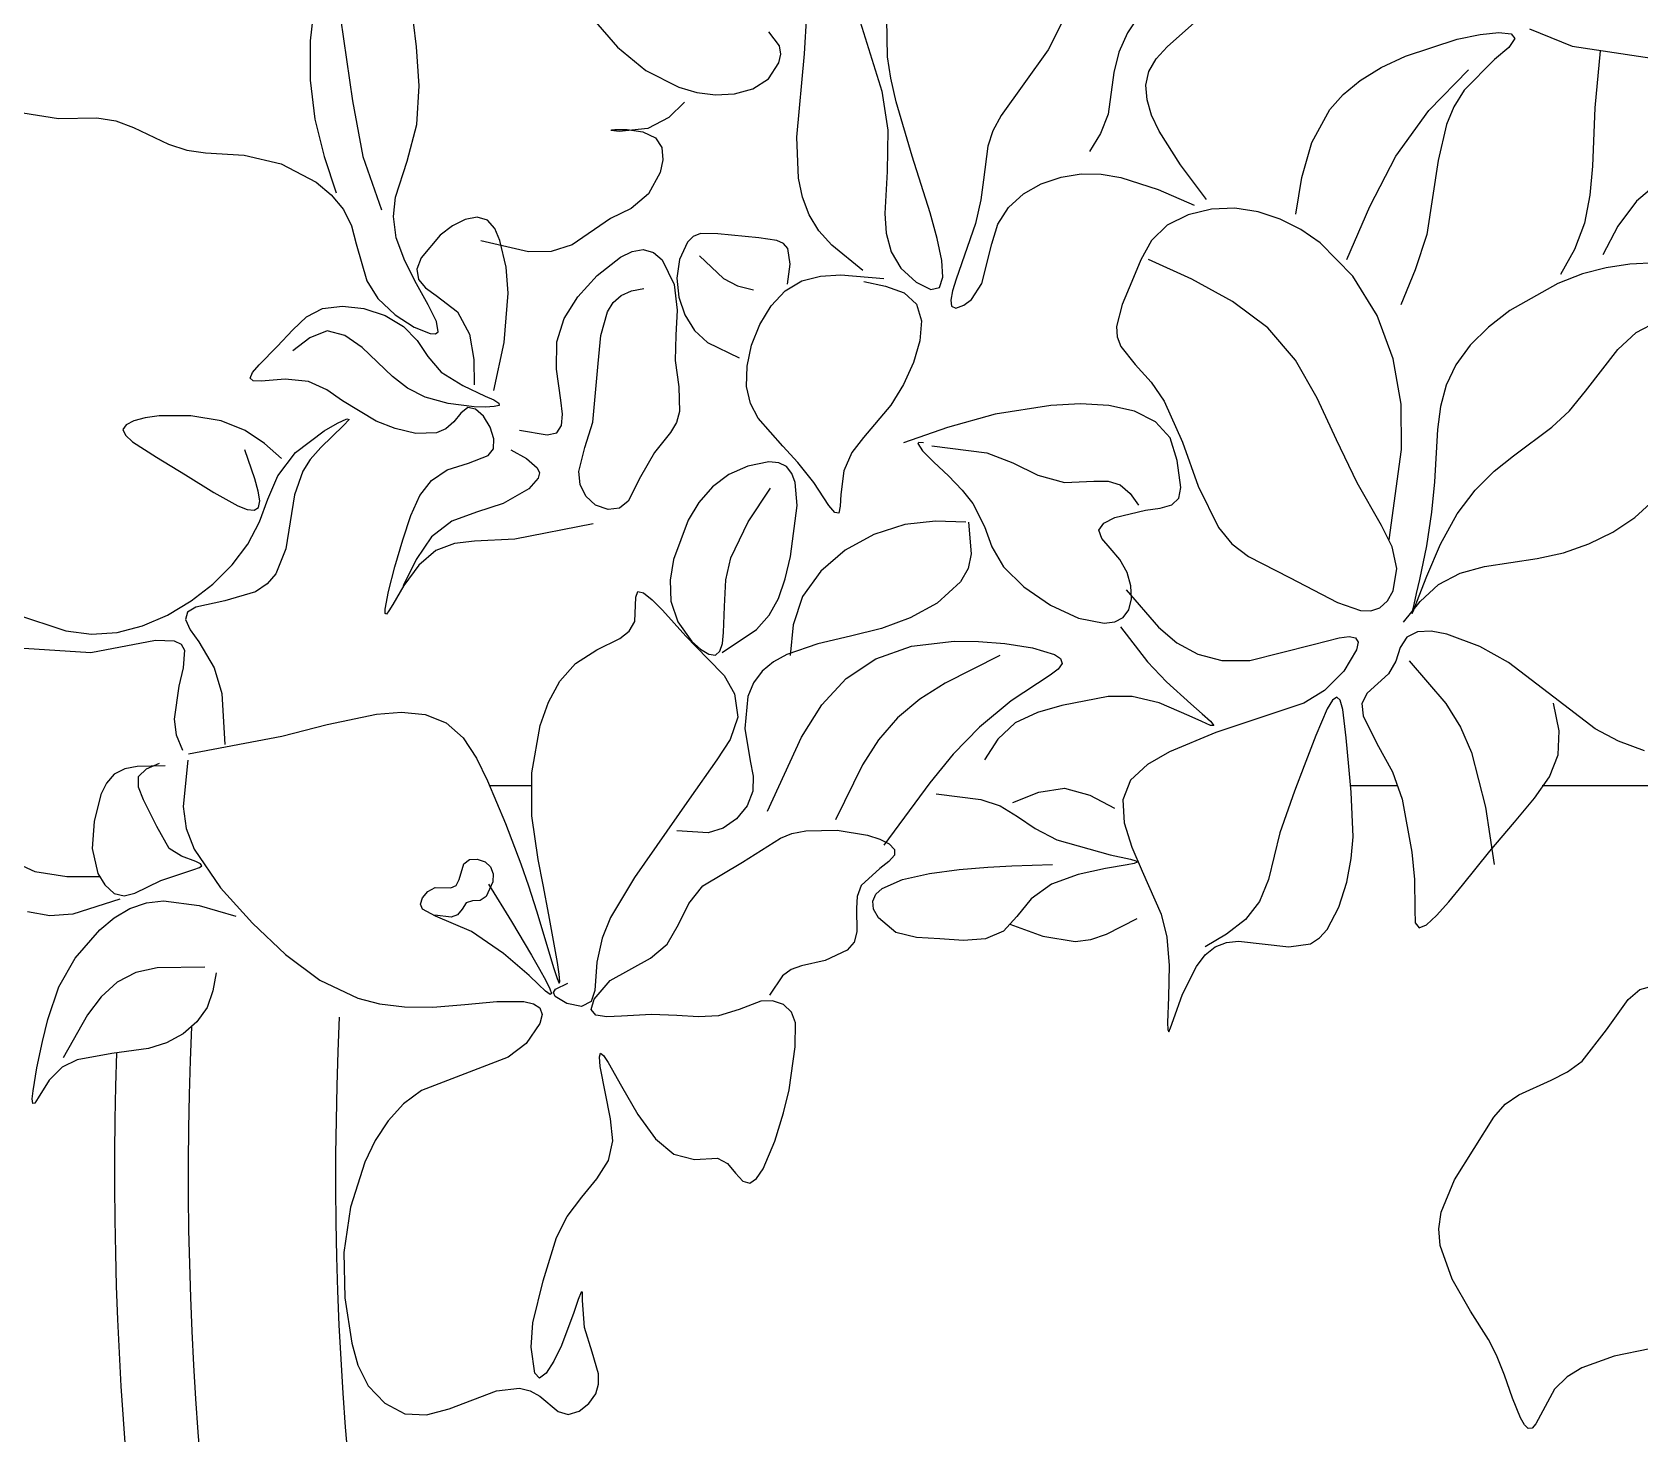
# Model space of a CAD drawing. Extents: x 442 to 4003, y 4489 to 7736.
# Drawn here: x 2176.8 to 2316.2, y 6888 to 7009.6 of the extents above; entities that cross this region are included whole.
import ezdxf

# ---------------------------------------------------------------- set-up
doc = ezdxf.new("R2010")
doc.units = 0
doc.header["$MEASUREMENT"] = 0
doc.layers.add('3', color=3, linetype='CONTINUOUS')
doc.layers.add('7', color=7, linetype='CONTINUOUS')

# ---------------------------------------------------------------- blocks, each defined once
blk = doc.blocks.new('A$C19BC72FA')
at = {"layer": '3'}
for p, q in [((146, 262.15), (145.23, 268.42)), ((139.04, 267.17), (140.44, 257.45)), ((137.15, 265.95), (136.78, 262.65)), ((161.35, 264.52), (163.44, 262.1)), ((242.54, 263.7), (246.23, 262.21)), ((136.78, 262.65), (136.77, 259.25)), ((146.23, 258.76), (146, 262.15)), ((177.49, 262.24), (176.57, 263.43)), ((177.6, 261.52), (177.49, 262.24)), ((246.23, 262.21), (254.09, 261.01)), ((163.44, 262.1), (165.9, 260.1)), ((177.44, 260.74), (177.6, 261.52)), ((248.65, 261.79), (248.2, 256.85)), ((165.9, 260.1), (168.76, 258.64)), ((175.17, 258.5), (176.54, 259.37)), ((176.54, 259.37), (177.44, 260.74)), ((136.77, 259.25), (137.18, 255.87)), ((146.04, 255.4), (146.23, 258.76)), ((168.76, 258.64), (170.32, 258.18)), ((170.32, 258.18), (171.93, 257.98)), ((171.93, 257.98), (173.57, 258.07)), ((173.57, 258.07), (175.17, 258.5)), ((140.44, 257.45), (141.34, 252.62)), ((248.2, 256.85), (247.99, 251.78)), ((111.87, 256.42), (114.94, 255.92)), ((114.94, 255.92), (118.29, 255.99)), ((118.29, 255.99), (119.91, 255.72)), ((119.91, 255.72), (121.46, 255.14)), ((137.18, 255.87), (137.99, 252.63)), ((145.2, 252.22), (146.04, 255.4)), ((121.46, 255.14), (124.5, 253.69)), ((124.5, 253.69), (126.07, 253.17)), ((126.07, 253.17), (127.7, 252.94)), ((127.7, 252.94), (131.04, 252.76)), ((131.04, 252.76), (134.26, 252)), ((137.99, 252.63), (139.04, 249.48)), ((141.34, 252.62), (142.97, 248.01)), ((134.26, 252), (137.29, 250.41)), ((144.18, 249.1), (145.2, 252.22)), ((247.99, 251.78), (247.77, 249.28)), ((137.29, 250.41), (138.61, 249.31)), ((138.61, 249.31), (139.67, 248.04)), ((144, 247.42), (144.18, 249.1)), ((247.77, 249.28), (247.3, 246.85)), ((139.67, 248.04), (140.37, 246.62)), ((144.25, 245.58), (144, 247.42)), ((150.23, 247.16), (149.13, 246.62)), ((151.27, 247.36), (150.23, 247.16)), ((152.15, 247.12), (151.27, 247.36)), ((152.8, 246.4), (152.15, 247.12)), ((212.92, 247.57), (211.12, 246.67)), ((214.94, 248.05), (212.92, 247.57)), ((216.99, 248.14), (214.94, 248.05)), ((218.99, 247.84), (216.99, 248.14)), ((220.9, 247.21), (218.99, 247.84)), ((222.71, 246.3), (220.9, 247.21)), ((247.3, 246.85), (246.44, 244.56)), ((140.37, 246.62), (140.78, 245.07)), ((145, 243.59), (144.25, 245.58)), ((148.06, 245.82), (146.4, 243.85)), ((149.13, 246.62), (148.06, 245.82)), ((153.24, 245.35), (152.8, 246.4)), ((170.01, 245.69), (169.51, 245.19)), ((170.63, 245.95), (170.01, 245.69)), ((172.13, 245.92), (170.63, 245.95)), ((175.7, 245.59), (172.13, 245.92)), ((177.26, 245.36), (175.7, 245.59)), ((211.12, 246.67), (209.74, 245.36)), ((224.38, 245.13), (222.71, 246.3)), ((140.78, 245.07), (141.68, 241.86)), ((153.77, 243.03), (153.24, 245.35)), ((163.68, 243.89), (164.7, 244.38)), ((164.7, 244.38), (165.67, 244.56)), ((165.67, 244.56), (166.56, 244.32)), ((166.56, 244.32), (167.31, 243.66)), ((169.51, 245.19), (168.82, 243.71)), ((177.84, 245.09), (177.26, 245.36)), ((178.22, 244.65), (177.84, 245.09)), ((178.41, 243.29), (178.22, 244.65)), ((209.74, 245.36), (208.82, 243.68)), ((227.22, 242.25), (224.38, 245.13)), ((246.44, 244.56), (245.21, 242.39)), ((146.01, 241.58), (145, 243.59)), ((146.4, 243.85), (146.04, 242.85)), ((146.04, 242.85), (146.16, 241.96)), ((153.95, 240.79), (153.77, 243.03)), ((161.67, 242.3), (163.68, 243.89)), ((167.31, 243.66), (168.34, 241.54)), ((168.82, 243.71), (168.58, 242.07)), ((170.56, 244.01), (172.63, 242.04)), ((178.17, 241.55), (178.41, 243.29)), ((208.82, 243.68), (208.04, 241.78)), ((213.25, 241.98), (209.5, 243.71)), ((141.68, 241.86), (142.65, 240.31)), ((147.02, 239.76), (146.01, 241.58)), ((146.16, 241.96), (146.78, 241.24)), ((146.78, 241.24), (147.7, 240.59)), ((159.98, 240.45), (161.67, 242.3)), ((168.34, 241.54), (168.61, 239.3)), ((168.58, 242.07), (168.75, 240.43)), ((172.63, 242.04), (173.85, 241.41)), ((173.85, 241.41), (175.22, 241.06)), ((208.04, 241.78), (207.21, 239.8)), ((216.77, 240.07), (213.25, 241.98)), ((229.33, 238.84), (227.22, 242.25)), ((142.65, 240.31), (144.15, 238.91)), ((147.7, 240.59), (149.57, 239.15)), ((153.6, 236.5), (153.95, 240.79)), ((158.8, 238.58), (159.98, 240.45)), ((162.57, 239.17), (163.07, 239.97)), ((163.07, 239.97), (163.75, 240.58)), ((163.75, 240.58), (164.64, 240.98)), ((164.64, 240.98), (165.73, 241.18)), ((168.75, 240.43), (169.28, 238.9)), ((219.83, 237.78), (216.77, 240.07)), ((144.15, 238.91), (145.81, 237.83)), ((147.73, 238.32), (147.02, 239.76)), ((149.57, 239.15), (150.6, 237.22)), ((158.17, 236.55), (158.8, 238.58)), ((161.99, 237.12), (162.57, 239.17)), ((168.61, 239.3), (168.48, 237.15)), ((169.28, 238.9), (170.12, 237.55)), ((207.21, 239.8), (206.71, 237.88)), ((230.72, 235.08), (229.33, 238.84)), ((145.81, 237.83), (147.2, 237.27)), ((147.2, 237.27), (147.65, 237.25)), ((147.65, 237.25), (147.88, 237.43)), ((147.88, 237.43), (147.73, 238.32)), ((150.6, 237.22), (150.96, 235.02)), ((161.76, 234.67), (161.99, 237.12)), ((168.48, 237.15), (168.45, 234.95)), ((170.12, 237.55), (171.24, 236.5)), ((206.71, 237.88), (206.76, 236.98)), ((222.23, 234.97), (219.83, 237.78)), ((152.71, 232.34), (153.6, 236.5)), ((158.13, 234.18), (158.17, 236.55)), ((171.24, 236.5), (174, 235.16)), ((206.76, 236.98), (207.09, 236.15)), ((207.09, 236.15), (208.34, 234.6)), ((150.96, 235.02), (150.99, 232.83)), ((161.3, 229.58), (161.76, 234.67)), ((168.45, 234.95), (168.75, 232.67)), ((208.34, 234.6), (209.73, 233.06)), ((224.11, 231.67), (222.23, 234.97)), ((231.41, 231.16), (230.72, 235.08)), ((158.53, 231.51), (158.13, 234.18)), ((209.73, 233.06), (210.84, 231.42)), ((158.66, 230.29), (158.53, 231.51)), ((168.75, 232.67), (168.82, 230.52)), ((225.79, 228.07), (224.11, 231.67)), ((123.67, 230.13), (122.46, 229.97)), ((126.43, 230.14), (123.67, 230.13)), ((129.05, 229.72), (126.43, 230.14)), ((158.57, 229.31), (158.66, 230.29)), ((168.82, 230.52), (168.55, 229.56)), ((196.2, 230.29), (192.05, 229.14)), ((201.02, 231.05), (196.2, 230.29)), ((203.59, 231.17), (201.02, 231.05)), ((206.06, 231.03), (203.59, 231.17)), ((208.28, 230.54), (206.06, 231.03)), ((210.1, 229.63), (208.28, 230.54)), ((210.84, 231.42), (212.45, 227.86)), ((231.44, 227.23), (231.41, 231.16)), ((120.81, 229.37), (120.54, 228.96)), ((120.54, 228.96), (120.75, 228.46)), ((121.48, 229.71), (120.81, 229.37)), ((122.46, 229.97), (121.48, 229.71)), ((131.13, 228.87), (129.05, 229.72)), ((132.81, 227.73), (131.13, 228.87)), ((135.52, 226.95), (137.98, 228.83)), ((139.68, 229.3), (137.69, 227.41)), ((137.98, 228.83), (139.16, 229.52)), ((139.16, 229.52), (139.97, 229.89)), ((140.17, 229.82), (139.68, 229.3)), ((139.97, 229.89), (140.17, 229.82)), ((154.92, 228.9), (157.34, 228.48)), ((157.34, 228.48), (158.16, 228.68)), ((158.16, 228.68), (158.57, 229.31)), ((160.6, 227.39), (161.3, 229.58)), ((168.04, 228.69), (166.65, 226.96)), ((168.55, 229.56), (168.04, 228.69)), ((192.05, 229.14), (188.24, 227.79)), ((211.36, 228.23), (210.1, 229.63)), ((120.75, 228.46), (121.37, 227.9)), ((121.37, 227.9), (123.44, 226.57)), ((134.29, 226.44), (132.81, 227.73)), ((137.69, 227.41), (136.78, 226.36)), ((160.07, 225.31), (160.6, 227.39)), ((189.58, 227.84), (189.47, 227.73)), ((189.47, 227.73), (189.88, 227.12)), ((189.96, 227.79), (189.58, 227.84)), ((211.98, 226.28), (211.36, 228.23)), ((212.45, 227.86), (213.81, 224.03)), ((227.58, 224.34), (225.79, 228.07)), ((123.44, 226.57), (125.96, 225.02)), ((131.98, 224.68), (131.1, 227.18)), ((133.98, 224.93), (135.52, 226.95)), ((136.78, 226.36), (136.13, 225.35)), ((166.65, 226.96), (165.43, 224.84)), ((176.57, 226.14), (174.74, 225.79)), ((177.44, 226.07), (176.57, 226.14)), ((178.1, 225.74), (177.44, 226.07)), ((189.88, 227.12), (190.87, 226.13)), ((190.87, 226.13), (192.13, 224.93)), ((212.3, 223.94), (211.98, 226.28)), ((230.37, 219.39), (231.44, 227.23)), ((125.96, 225.02), (128.41, 223.48)), ((132.28, 223.62), (131.98, 224.68)), ((133.11, 222.92), (133.98, 224.93)), ((136.13, 225.35), (135.42, 223.29)), ((160.2, 224.2), (160.07, 225.31)), ((165.43, 224.84), (164.35, 222.75)), ((173.08, 225.05), (171.66, 223.98)), ((174.74, 225.79), (173.08, 225.05)), ((178.56, 225.15), (178.1, 225.74)), ((178.85, 224.37), (178.56, 225.15)), ((192.13, 224.93), (193.34, 223.69)), ((128.41, 223.48), (130.5, 222.33)), ((132.4, 222.77), (132.28, 223.62)), ((135.42, 223.29), (134.66, 218.6)), ((160.68, 223.18), (160.2, 224.2)), ((161.54, 222.4), (160.68, 223.18)), ((171.66, 223.98), (170.49, 222.64)), ((174.76, 220.94), (176.7, 223.86)), ((179.01, 222.36), (178.85, 224.37)), ((193.34, 223.69), (194.24, 222.54)), ((212.12, 222.99), (212.3, 223.94)), ((213.81, 224.03), (215.55, 220.45)), ((229.71, 220.63), (227.58, 224.34)), ((130.5, 222.33), (131.31, 222.03)), ((131.31, 222.03), (131.92, 221.97)), ((131.92, 221.97), (132.3, 222.2)), ((132.3, 222.2), (132.4, 222.77)), ((132.39, 220.94), (133.11, 222.92)), ((162.63, 222.01), (161.54, 222.4)), ((163.61, 222.13), (162.63, 222.01)), ((164.35, 222.75), (163.61, 222.13)), ((170.49, 222.64), (169.56, 221.1)), ((178.44, 217.93), (179.01, 222.36)), ((194.24, 222.54), (195.26, 220.54)), ((206.58, 221.33), (209.23, 221.95)), ((209.23, 221.95), (210.49, 222.13)), ((210.49, 222.13), (211.5, 222.42)), ((211.5, 222.42), (212.12, 222.99)), ((131.37, 219.02), (132.39, 220.94)), ((169.56, 221.1), (168.29, 217.67)), ((173.26, 217.84), (174.76, 220.94)), ((188.35, 220.73), (185.68, 219.86)), ((191.02, 221.02), (188.35, 220.73)), ((193.64, 220.92), (191.02, 221.02)), ((195.26, 220.54), (195.9, 218.79)), ((205.19, 220.23), (205.61, 220.84)), ((205.61, 220.84), (206.58, 221.33)), ((215.55, 220.45), (216.73, 219.04)), ((230.61, 218.78), (229.71, 220.63)), ((130, 217.21), (131.37, 219.02)), ((185.68, 219.86), (183.18, 218.48)), ((205.45, 219.5), (205.19, 220.23)), ((206.17, 218.66), (205.45, 219.5)), ((216.73, 219.04), (218.16, 217.94)), ((134.66, 218.6), (133.79, 216.43)), ((168.29, 217.67), (167.99, 215.88)), ((172.84, 215.92), (173.26, 217.84)), ((177.99, 216), (178.44, 217.93)), ((183.18, 218.48), (181.06, 216.66)), ((195.9, 218.79), (196.9, 217.06)), ((207, 217.68), (206.17, 218.66)), ((207.63, 216.57), (207, 217.68)), ((218.16, 217.94), (221.71, 216.11)), ((231.03, 216.9), (230.61, 218.78)), ((128.33, 215.55), (130, 217.21)), ((133.79, 216.43), (133.05, 215.56)), ((181.06, 216.66), (179.49, 214.48)), ((196.9, 217.06), (198.68, 215.3)), ((207.96, 215.4), (207.63, 216.57)), ((230.7, 214.98), (231.03, 216.9)), ((126.45, 214.09), (128.33, 215.55)), ((132.05, 214.88), (129.37, 214.1)), ((133.05, 215.56), (132.05, 214.88)), ((165.01, 214.42), (165.19, 214.91)), ((165.19, 214.91), (165.69, 214.78)), ((165.69, 214.78), (166.43, 214.19)), ((167.99, 215.88), (168.06, 214.08)), ((172.7, 213.62), (172.84, 215.92)), ((177.4, 214.31), (177.99, 216)), ((198.68, 215.3), (200.98, 213.73)), ((207.54, 215.05), (210.37, 211.81)), ((208.01, 214.28), (207.96, 215.4)), ((221.71, 216.11), (225.87, 213.95)), ((230.21, 214.1), (230.7, 214.98)), ((124.4, 212.86), (126.45, 214.09)), ((126.87, 213.54), (126.13, 213.12)), ((129.37, 214.1), (126.87, 213.54)), ((164.94, 212.3), (165.01, 214.42)), ((166.43, 214.19), (167.33, 213.28)), ((168.06, 214.08), (168.66, 212.29)), ((172.64, 211.34), (172.7, 213.62)), ((176.59, 212.85), (177.4, 214.31)), ((179.49, 214.48), (178.66, 212.01)), ((200.98, 213.73), (203.42, 212.6)), ((207.78, 213.33), (208.01, 214.28)), ((225.87, 213.95), (227.87, 213.26)), ((228.76, 213.23), (229.55, 213.49)), ((229.55, 213.49), (230.21, 214.1)), ((111.21, 212.93), (115.59, 211.5)), ((122.25, 211.93), (124.4, 212.86)), ((126.13, 213.12), (125.96, 212.47)), ((125.96, 212.47), (126.38, 211.58)), ((164.45, 211.47), (164.94, 212.3)), ((167.33, 213.28), (169.37, 211.03)), ((168.66, 212.29), (169.89, 210.58)), ((175.49, 211.6), (176.59, 212.85)), ((178.66, 212.01), (178.42, 209.37)), ((203.42, 212.6), (205.64, 212.15)), ((205.64, 212.15), (206.56, 212.27)), ((206.56, 212.27), (207.29, 212.65)), ((207.29, 212.65), (207.78, 213.33)), ((227.87, 213.26), (228.76, 213.23)), ((115.59, 211.5), (117.8, 211.2)), ((117.75, 209.63), (123.36, 210.7)), ((117.8, 211.2), (120.03, 211.36)), ((120.03, 211.36), (122.25, 211.93)), ((123.36, 210.7), (124.97, 210.62)), ((124.97, 210.62), (125.59, 210.34)), ((126.38, 211.58), (127.12, 210.53)), ((161.63, 209.84), (163.65, 210.83)), ((163.65, 210.83), (164.45, 211.47)), ((169.37, 211.03), (171.25, 209.1)), ((169.89, 210.58), (170.64, 209.9)), ((172.52, 209.62), (175.49, 211.6)), ((172.53, 210.41), (172.64, 211.34)), ((207.05, 211.85), (209.4, 208.81)), ((210.37, 211.81), (211.96, 210.47)), ((223.78, 210.3), (226.04, 210.9)), ((226.04, 210.9), (226.88, 211)), ((226.88, 211), (227.44, 210.89)), ((227.44, 210.89), (227.67, 210.52)), ((111.95, 209.98), (117.75, 209.63)), ((125.59, 210.34), (125.89, 209.82)), ((125.89, 209.82), (125.76, 208.28)), ((127.12, 210.53), (128.44, 208.3)), ((159.79, 208.67), (161.63, 209.84)), ((170.64, 209.9), (171.36, 209.46)), ((171.36, 209.46), (171.93, 209.39)), ((171.93, 209.39), (172.31, 209.73)), ((172.31, 209.73), (172.53, 210.41)), ((196.59, 209.37), (191.84, 206.96)), ((211.96, 210.47), (213.77, 209.47)), ((213.77, 209.47), (215.85, 208.92)), ((218.29, 208.93), (223.78, 210.3)), ((227.54, 209.85), (226.42, 208)), ((227.67, 210.52), (227.54, 209.85)), ((125.76, 208.28), (125.38, 206.69)), ((128.44, 208.3), (129.12, 206.07)), ((158.43, 207.12), (159.79, 208.67)), ((171.25, 209.1), (172.68, 207.63)), ((209.4, 208.81), (211.06, 207.08)), ((215.85, 208.92), (218.29, 208.93)), ((226.42, 208), (224.76, 206.33)), ((125.38, 206.69), (124.98, 203.83)), ((157.44, 205.3), (158.43, 207.12)), ((172.68, 207.63), (173.59, 206.04)), ((191.84, 206.96), (189.66, 205.56)), ((211.06, 207.08), (213.17, 205.17)), ((129.12, 206.07), (129.38, 201.63)), ((156.73, 203.3), (157.44, 205.3)), ((173.59, 206.04), (173.86, 204)), ((189.66, 205.56), (187.72, 203.94)), ((201.97, 205.01), (199.87, 204.41)), ((205.99, 205.81), (201.97, 205.01)), ((208.07, 205.79), (205.99, 205.81)), ((210.42, 205.24), (208.07, 205.79)), ((213.02, 204.14), (210.42, 205.24)), ((213.17, 205.17), (214.15, 204.31)), ((222.96, 205.23), (219.15, 203.94)), ((224.76, 206.33), (222.96, 205.23)), ((225.44, 205.47), (224.99, 204.74)), ((225.82, 205.75), (225.44, 205.47)), ((226.12, 205.48), (225.82, 205.75)), ((226.34, 204.68), (226.12, 205.48)), ((124.98, 203.83), (125.17, 202.48)), ((138.26, 203.37), (142.53, 204.26)), ((142.53, 204.26), (144.71, 204.44)), ((144.71, 204.44), (146.76, 204.24)), ((146.76, 204.24), (148.57, 203.53)), ((173.86, 204), (173.22, 202.06)), ((187.72, 203.94), (186.07, 202.04)), ((199.87, 204.41), (197.93, 203.51)), ((214.12, 203.62), (213.02, 204.14)), ((214.88, 203.29), (214.12, 203.62)), ((214.15, 204.31), (214.87, 203.65)), ((214.87, 203.65), (215.15, 203.28)), ((219.15, 203.94), (215.32, 202.69)), ((224.99, 204.74), (224, 202.43)), ((226.63, 202.23), (226.34, 204.68)), ((125.17, 202.48), (125.7, 201.14)), ((126.22, 200.83), (134.31, 202.36)), ((134.31, 202.36), (138.26, 203.37)), ((148.57, 203.53), (150.04, 202.21)), ((150.04, 202.21), (151.21, 200.46)), ((156, 199.18), (156.73, 203.3)), ((197.93, 203.51), (196.41, 202.11)), ((215.32, 202.69), (211.32, 201.01)), ((215.15, 203.28), (214.88, 203.29)), ((224, 202.43), (223, 199.79)), ((226.87, 199.72), (226.63, 202.23)), ((173.22, 202.06), (172.05, 200.3)), ((186.07, 202.04), (184.68, 199.87)), ((196.41, 202.11), (195.26, 200.31)), ((211.32, 201.01), (209.4, 199.91)), ((120.69, 199.52), (119.79, 199.06)), ((121.76, 199.74), (120.69, 199.52)), ((124.19, 199.78), (121.76, 199.74)), ((121.89, 198.87), (122.58, 199.54)), ((122.58, 199.54), (123.7, 200.03)), ((126.16, 200.27), (125.77, 196.27)), ((151.21, 200.46), (152.16, 198.5)), ((172.05, 200.3), (169.64, 196.91)), ((184.68, 199.87), (182.34, 195.12)), ((209.4, 199.91), (207.94, 198.54)), ((223, 199.79), (222.14, 197.59)), ((227.08, 197.52), (226.87, 199.72)), ((119.1, 198.3), (118.61, 197.3)), ((119.79, 199.06), (119.1, 198.3)), ((121.88, 197.94), (121.89, 198.87)), ((152.16, 198.5), (153.71, 194.8)), ((152.34, 198.08), (156, 198.08)), ((156.01, 195.44), (156, 199.18)), ((207.94, 198.54), (207.26, 196.83)), ((227.03, 198.08), (231.07, 198.08)), ((243.63, 198.08), (259.75, 198.08)), ((118.61, 197.3), (118.03, 194.96)), ((122.32, 196.84), (121.88, 197.94)), ((123.47, 194.52), (122.32, 196.84)), ((169.64, 196.91), (164.9, 190.12)), ((207.26, 196.83), (207.38, 194.86)), ((222.14, 197.59), (220.87, 193.97)), ((227.24, 193.64), (227.08, 197.52)), ((125.77, 196.27), (126.03, 194.36)), ((156.55, 191.68), (156.01, 195.44)), ((118.03, 194.96), (117.87, 192.61)), ((124.56, 192.62), (123.47, 194.52)), ((126.03, 194.36), (126.72, 192.56)), ((153.71, 194.8), (155.05, 191.3)), ((177.56, 193.52), (178.56, 193.91)), ((178.56, 193.91), (179.76, 194.15)), ((179.76, 194.15), (182.5, 194.2)), ((182.5, 194.2), (185.13, 193.78)), ((207.38, 194.86), (208.03, 192.75)), ((220.87, 193.97), (219.91, 189.94)), ((117.87, 192.61), (118.36, 190.46)), ((125.61, 191.96), (124.56, 192.62)), ((126.72, 192.56), (129.01, 189.21)), ((174.27, 191.44), (177.56, 193.52)), ((185.13, 193.78), (186.2, 193.43)), ((186.2, 193.43), (187, 193.02)), ((187, 193.02), (187.45, 192.54)), ((187.45, 192.54), (187.46, 192.03)), ((208.03, 192.75), (208.95, 190.66)), ((227.07, 191.74), (227.24, 193.64)), ((110.37, 191.77), (112.9, 190.62)), ((126.86, 191.48), (125.61, 191.96)), ((127.27, 191.29), (126.86, 191.48)), ((127.17, 190.96), (127.39, 191.12)), ((127.39, 191.12), (127.27, 191.29)), ((155.05, 191.3), (155.72, 189.38)), ((156.98, 189.47), (156.55, 191.68)), ((170.84, 189.38), (174.27, 191.44)), ((186.98, 191.48), (186.18, 190.88)), ((187.46, 192.03), (186.98, 191.48)), ((226.68, 189.71), (227.07, 191.74)), ((112.9, 190.62), (115.66, 190.2)), ((115.66, 190.2), (118.55, 190.2)), ((118.36, 190.46), (118.96, 189.48)), ((121.57, 188.74), (123.84, 189.86)), ((123.84, 189.86), (126.68, 190.79)), ((126.68, 190.79), (127.17, 190.96)), ((164.9, 190.12), (162.84, 186.65)), ((186.18, 190.88), (184.57, 189.41)), ((208.95, 190.66), (210.59, 186.93)), ((219.91, 189.94), (219.13, 188.02)), ((226.01, 187.54), (226.68, 189.71)), ((118.96, 189.48), (119.77, 188.73)), ((119.77, 188.73), (120.64, 188.51)), ((120.64, 188.51), (121.57, 188.74)), ((129.01, 189.21), (131.77, 186.15)), ((155.72, 189.38), (156.42, 187.21)), ((157.49, 186.86), (156.98, 189.47)), ((169.62, 187.85), (170.84, 189.38)), ((184.21, 188.47), (184.15, 187.45)), ((184.57, 189.41), (184.21, 188.47)), ((156.42, 187.21), (157.92, 182.22)), ((158.01, 184), (157.49, 186.86)), ((168.72, 186.02), (169.62, 187.85)), ((184.15, 187.45), (184.2, 185.39)), ((210.59, 186.93), (211.07, 184.94)), ((219.13, 188.02), (217.89, 186.45)), ((224.99, 185.61), (226.01, 187.54)), ((131.77, 186.15), (134.64, 183.43)), ((162.84, 186.65), (162.1, 184.84)), ((167.73, 184.33), (168.72, 186.02)), ((197.47, 186.06), (200.32, 185.01)), ((205.85, 185.19), (208.52, 186.55)), ((217.89, 186.45), (216.25, 185.19)), ((224.33, 184.87), (224.99, 185.61)), ((162.1, 184.84), (161.65, 182.77)), ((166.3, 183.12), (167.73, 184.33)), ((183.95, 184.51), (183.34, 183.81)), ((184.2, 185.39), (183.95, 184.51)), ((200.32, 185.01), (203.12, 184.56)), ((203.12, 184.56), (204.49, 184.74)), ((204.49, 184.74), (205.85, 185.19)), ((211.07, 184.94), (211.27, 182.47)), ((214.4, 183.39), (215.27, 184.09)), ((216.25, 185.19), (214.41, 184.09)), ((215.27, 184.09), (216.25, 184.47)), ((216.25, 184.47), (217.3, 184.59)), ((217.3, 184.59), (221.66, 184.09)), ((221.66, 184.09), (223.55, 184.36)), ((223.55, 184.36), (224.33, 184.87)), ((134.64, 183.43), (137.61, 181.21)), ((158.23, 182.73), (158.01, 184)), ((158.38, 181.72), (158.23, 182.73)), ((161.65, 182.77), (161.48, 180.32)), ((162.8, 181.16), (166.3, 183.12)), ((181.44, 182.9), (179.4, 182.44)), ((183.34, 183.81), (181.44, 182.9)), ((213.64, 182.4), (214.4, 183.39)), ((121.66, 181.87), (120.04, 181.04)), ((123.51, 182.27), (121.66, 181.87)), ((127.63, 182.34), (123.51, 182.27)), ((157.92, 182.22), (158.2, 181.36)), ((158.2, 181.36), (158.38, 180.94)), ((158.43, 181.08), (158.38, 181.72)), ((177.75, 181.58), (176.61, 179.91)), ((178.5, 182.12), (177.75, 181.58)), ((179.4, 182.44), (178.5, 182.12)), ((211.27, 182.47), (211.23, 179.73)), ((212.45, 179.99), (213.64, 182.4)), ((120.04, 181.04), (118.66, 179.77)), ((137.61, 181.21), (140.9, 179.65)), ((157.89, 180.13), (158.07, 180.42)), ((158.04, 179.79), (157.89, 180.13)), ((158.07, 180.42), (159.12, 180.93)), ((158.38, 180.94), (158.43, 181.08)), ((161.48, 180.32), (161.15, 179.34)), ((161.42, 179.55), (162.8, 181.16)), ((211.66, 177.79), (212.45, 179.99)), ((118.66, 179.77), (117.46, 178.19)), ((140.9, 179.65), (142.8, 179.16)), ((142.8, 179.16), (144.95, 178.9)), ((144.95, 178.9), (147.41, 178.87)), ((147.41, 178.87), (150.19, 179.08)), ((150.19, 179.08), (152.97, 179.34)), ((152.97, 179.34), (155.3, 179.34)), ((155.3, 179.34), (156.14, 179.15)), ((156.14, 179.15), (156.69, 178.8)), ((156.69, 178.8), (156.89, 178.23)), ((159.04, 179.18), (158.04, 179.79)), ((160.31, 178.93), (159.04, 179.18)), ((161.15, 179.34), (160.31, 178.93)), ((161.14, 178.65), (161.42, 179.55)), ((161.55, 178.16), (161.14, 178.65)), ((173.98, 178.67), (172.2, 178.11)), ((175.88, 179.37), (173.98, 178.67)), ((176.87, 179.42), (175.88, 179.37)), ((177.83, 179.09), (176.87, 179.42)), ((178.53, 178.42), (177.83, 179.09)), ((211.23, 179.73), (211.15, 177.53)), ((117.46, 178.19), (115.35, 174.48)), ((156.69, 177.44), (155.51, 175.72)), ((156.89, 178.23), (156.69, 177.44)), ((162.5, 178.02), (161.55, 178.16)), ((163.78, 178.09), (162.5, 178.02)), ((166.39, 178.23), (163.78, 178.09)), ((168.57, 178.14), (166.39, 178.23)), ((170.46, 178.02), (168.57, 178.14)), ((172.2, 178.11), (170.46, 178.02)), ((178.86, 177.51), (178.53, 178.42)), ((178.84, 175.41), (178.86, 177.51)), ((211.15, 177.53), (211.16, 176.9)), ((211.4, 177.06), (211.66, 177.79)), ((155.51, 175.72), (153.94, 174.52)), ((211.16, 176.9), (211.24, 176.73)), ((211.24, 176.73), (211.4, 177.06)), ((153.94, 174.52), (146.44, 171.62)), ((161.86, 174.54), (161.95, 174.87)), ((161.93, 173.72), (161.86, 174.54)), ((161.95, 174.87), (162.21, 174.68)), ((162.21, 174.68), (162.62, 174.07)), ((178.31, 171.69), (178.84, 175.41)), ((162.83, 169.17), (161.93, 173.72)), ((162.62, 174.07), (163.77, 172.02)), ((146.44, 171.62), (144.87, 170.47)), ((163.77, 172.02), (165.2, 169.54)), ((177.83, 169.69), (178.31, 171.69)), ((144.87, 170.47), (143.53, 169)), ((143.53, 169), (142.42, 167.3)), ((163.02, 167.27), (162.83, 169.17)), ((165.2, 169.54), (166.72, 167.44)), ((177.08, 167.23), (177.83, 169.69)), ((166.72, 167.44), (168.32, 166.12)), ((142.42, 167.3), (141.52, 165.43)), ((162.64, 165.57), (163.02, 167.27)), ((168.32, 166.12), (170.11, 165.65)), ((176.07, 164.83), (177.08, 167.23)), ((141.52, 165.43), (140.28, 161.52)), ((161.64, 163.96), (162.64, 165.57)), ((170.11, 165.65), (172.11, 165.76)), ((172.11, 165.76), (172.97, 165.3)), ((172.97, 165.3), (173.68, 164.47)), ((175.5, 164), (176.07, 164.83)), ((160.33, 162.37), (161.64, 163.96)), ((173.68, 164.47), (174.31, 163.77)), ((174.31, 163.77), (174.91, 163.6)), ((174.91, 163.6), (175.5, 164)), ((159.06, 160.71), (160.33, 162.37)), ((140.28, 161.52), (139.71, 157.6)), ((158.13, 158.9), (159.06, 160.71)), ((139.71, 157.6), (139.78, 153.66)), ((156.98, 155.13), (158.13, 158.9)), ((156.08, 151.48), (156.98, 155.13)), ((139.78, 153.66), (140.39, 149.72)), ((160.03, 153.5), (159.66, 152.39)), ((160.28, 154.15), (160.03, 153.5)), ((160.4, 154.16), (160.28, 154.15)), ((160.39, 153.43), (160.4, 154.16)), ((160.56, 151.09), (160.39, 153.43)), ((159.66, 152.39), (158.59, 149.53)), ((155.95, 149.37), (156.08, 151.48)), ((161.23, 148.95), (160.56, 151.09)), ((140.39, 149.72), (140.9, 147.81)), ((156.26, 147.11), (155.95, 149.37)), ((158.59, 149.53), (157.92, 148.16)), ((140.9, 147.81), (141.81, 146.02)), ((157.92, 148.16), (157.25, 147.12)), ((161.78, 147.05), (161.23, 148.95)), ((156.67, 146.69), (156.26, 147.11)), ((157.25, 147.12), (156.67, 146.69)), ((161.8, 146.17), (161.78, 147.05)), ((141.81, 146.02), (143.24, 144.51)), ((148.83, 144.04), (152.94, 145.58)), ((152.94, 145.58), (154.93, 145.81)), ((154.93, 145.81), (155.85, 145.6)), ((155.85, 145.6), (156.69, 145.12)), ((156.69, 145.12), (158.28, 143.79)), ((160.96, 144.5), (161.56, 145.32)), ((161.56, 145.32), (161.8, 146.17)), ((143.24, 144.51), (145, 143.6)), ((146.88, 143.51), (148.83, 144.04)), ((158.28, 143.79), (159.15, 143.55)), ((159.15, 143.55), (160.1, 143.84)), ((160.1, 143.84), (160.96, 144.5)), ((145, 143.6), (146.88, 143.51))]:
    blk.add_line(p, q, dxfattribs=at)
at = {"layer": '3', "extrusion": (0, 0, -1)}
for p, q in [((209.66, 266.37), (207.66, 263.35)), ((179.66, 261.53), (179.85, 264.96)), ((202.41, 265.08), (200.79, 261.87)), ((184.34, 264.77), (186.36, 258.3)), ((186.85, 261.28), (186.8, 264.56)), ((211.12, 262.15), (213.47, 264.24)), ((207.66, 263.35), (206.93, 261.67)), ((210.16, 261.11), (211.12, 262.15)), ((231.78, 261.33), (236.25, 262.8)), ((236.25, 262.8), (238.26, 263.22)), ((238.26, 263.22), (239.88, 263.39)), ((239.88, 263.39), (240.94, 263.28)), ((241.27, 262.86), (240.73, 262.09)), ((240.94, 263.28), (241.27, 262.86)), ((178.99, 254.32), (179.66, 261.53)), ((187.14, 259.42), (186.85, 261.28)), ((200.79, 261.87), (198.68, 258.94)), ((206.93, 261.67), (206.48, 259.91)), ((209.52, 260), (210.16, 261.11)), ((229.66, 260.34), (231.78, 261.33)), ((239.51, 261.03), (236.87, 258.39)), ((240.73, 262.09), (239.51, 261.03)), ((187.61, 257.37), (187.14, 259.42)), ((206.48, 259.91), (206, 256.29)), ((209.26, 258.81), (209.52, 260)), ((227.84, 259.23), (229.66, 260.34)), ((233.81, 256.62), (237.25, 260.16)), ((186.36, 258.3), (186.88, 254.92)), ((198.68, 258.94), (196.72, 256.2)), ((209.36, 257.54), (209.26, 258.81)), ((225.22, 256.7), (226.38, 258.01)), ((226.38, 258.01), (227.84, 259.23)), ((236.87, 258.39), (235.98, 256.94)), ((169.25, 257.34), (167.89, 256)), ((189, 252.66), (187.61, 257.37)), ((209.76, 256.21), (209.36, 257.54)), ((223.65, 253.85), (225.22, 256.7)), ((230.95, 252.66), (233.81, 256.62)), ((235.98, 256.94), (235.34, 255.42)), ((167.89, 256), (166.07, 255.05)), ((196.72, 256.2), (196, 254.86)), ((206, 256.29), (205.33, 254.63)), ((210.41, 254.82), (209.76, 256.21)), ((235.34, 255.42), (234.62, 252.27)), ((162.88, 254.88), (162.91, 254.93)), ((163.58, 254.8), (162.88, 254.88)), ((162.91, 254.93), (163.2, 254.97)), ((163.2, 254.97), (164.28, 254.97)), ((166.07, 255.05), (163.58, 254.8)), ((164.28, 254.97), (165.62, 254.77)), ((165.62, 254.77), (166.73, 254.26)), ((166.73, 254.26), (167.28, 253.41)), ((179.14, 250.76), (178.99, 254.32)), ((186.88, 254.92), (186.83, 251.33)), ((196, 254.86), (195.55, 253.53)), ((205.33, 254.63), (204.37, 253.06)), ((212.27, 251.91), (210.41, 254.82)), ((222.78, 250.8), (223.65, 253.85)), ((167.28, 253.41), (167.37, 252.35)), ((190.54, 247.74), (189, 252.66)), ((195.55, 253.53), (195.18, 250.62)), ((228.68, 248.29), (230.95, 252.66)), ((167.14, 251.24), (166.13, 249.39)), ((167.37, 252.35), (167.14, 251.24)), ((186.83, 251.33), (186.62, 247.7)), ((201.9, 250.85), (203.66, 251.12)), ((203.66, 251.12), (205.39, 251.09)), ((205.39, 251.09), (207.08, 250.82)), ((214.52, 248.91), (212.27, 251.91)), ((234.62, 252.27), (233.62, 245.86)), ((179.47, 249.1), (179.14, 250.76)), ((195.18, 250.62), (194.95, 248.87)), ((198.64, 249.39), (200.19, 250.27)), ((200.19, 250.27), (201.9, 250.85)), ((207.08, 250.82), (210.33, 249.76)), ((210.33, 249.76), (213.45, 248.4)), ((222.27, 247.64), (222.78, 250.8)), ((253.91, 250.53), (251.82, 248.77)), ((166.13, 249.39), (164.62, 248.13)), ((180.05, 247.56), (179.47, 249.1)), ((194.95, 248.87), (194.49, 246.82)), ((196.43, 246.75), (197.35, 248.21)), ((197.35, 248.21), (198.64, 249.39)), ((226.69, 243.71), (228.68, 248.29)), ((251.82, 248.77), (250.2, 246.58)), ((162.82, 247.25), (159.51, 244.98)), ((164.62, 248.13), (162.82, 247.25)), ((180.9, 246.18), (180.05, 247.56)), ((186.62, 247.7), (186.75, 245.97)), ((191.15, 245.51), (190.54, 247.74)), ((194.49, 246.82), (192.8, 242)), ((182.02, 244.95), (180.9, 246.18)), ((186.75, 245.97), (187.17, 244.37)), ((191.55, 243.61), (191.15, 245.51)), ((195.91, 245.05), (196.43, 246.75)), ((233.62, 245.86), (232.61, 242.79)), ((250.2, 246.58), (248.89, 244.11)), ((155.72, 244.36), (151.57, 245.31)), ((157.68, 244.38), (155.72, 244.36)), ((159.51, 244.98), (157.68, 244.38)), ((184.72, 242.75), (182.02, 244.95)), ((187.17, 244.37), (188.01, 242.94)), ((195.04, 241.61), (195.91, 245.05)), ((188.01, 242.94), (189.33, 241.74)), ((191.64, 242.16), (191.55, 243.61)), ((232.61, 242.79), (231.36, 239.78)), ((249.19, 242.99), (247.12, 242.45)), ((251.25, 243.29), (249.19, 242.99)), ((253.51, 243.42), (251.25, 243.29)), ((177.98, 240.98), (179.43, 241.84)), ((179.43, 241.84), (181.05, 242.26)), ((181.05, 242.26), (182.8, 242.37)), ((182.8, 242.37), (186.52, 242.04)), ((184.8, 241.8), (186.69, 241.4)), ((186.69, 241.4), (188.31, 240.81)), ((189.33, 241.74), (190.6, 241.11)), ((190.6, 241.11), (191.36, 241.28)), ((191.36, 241.28), (191.64, 242.16)), ((192.8, 242), (192.49, 240.97)), ((194.14, 240.24), (195.04, 241.61)), ((244.99, 241.63), (240.83, 239.29)), ((247.12, 242.45), (244.99, 241.63)), ((176.75, 239.69), (177.98, 240.98)), ((188.31, 240.81), (189.37, 239.82)), ((192.49, 240.97), (192.34, 240.16)), ((192.34, 240.16), (192.41, 239.64)), ((193.46, 239.74), (194.14, 240.24)), ((135.28, 237.61), (136.47, 238.74)), ((136.47, 238.74), (137.85, 239.44)), ((137.85, 239.44), (139.57, 239.66)), ((139.57, 239.66), (141.44, 239.44)), ((141.44, 239.44), (143.27, 238.84)), ((143.27, 238.84), (144.87, 237.9)), ((175.77, 238.07), (176.75, 239.69)), ((189.37, 239.82), (189.79, 238.39)), ((192.41, 239.64), (192.77, 239.48)), ((192.77, 239.48), (193.46, 239.74)), ((240.83, 239.29), (238.98, 237.84)), ((133.93, 236.14), (135.28, 237.61)), ((138.26, 237.5), (136.76, 236.92)), ((139.79, 237.12), (138.26, 237.5)), ((141.29, 236.07), (139.79, 237.12)), ((144.87, 237.9), (146.05, 236.68)), ((175.07, 236.27), (175.77, 238.07)), ((189.79, 238.39), (189.67, 236.66)), ((238.98, 237.84), (237.39, 236.26)), ((250.19, 235.9), (251.79, 237.36)), ((251.79, 237.36), (253.65, 238.35)), ((132.35, 234.56), (133.93, 236.14)), ((136.76, 236.92), (135.28, 235.78)), ((143.93, 233.56), (141.29, 236.07)), ((146.05, 236.68), (146.97, 235.29)), ((174.67, 234.44), (175.07, 236.27)), ((189.67, 236.66), (189.11, 234.77)), ((237.39, 236.26), (236.14, 234.57)), ((247.4, 232.29), (250.19, 235.9)), ((131.79, 233.9), (132.35, 234.56)), ((146.97, 235.29), (148.15, 233.92)), ((174.63, 232.7), (174.67, 234.44)), ((189.11, 234.77), (188.23, 232.86)), ((236.14, 234.57), (235.31, 232.81)), ((131.57, 233.41), (131.79, 233.9)), ((131.83, 233.18), (131.57, 233.41)), ((132.53, 233.15), (131.83, 233.18)), ((134.62, 233.32), (132.53, 233.15)), ((136.64, 233.13), (134.62, 233.32)), ((138.21, 232.41), (136.64, 233.13)), ((145.22, 232.54), (143.93, 233.56)), ((148.15, 233.92), (150.01, 232.76)), ((139.58, 231.44), (138.21, 232.41)), ((146.75, 231.75), (145.22, 232.54)), ((148.74, 231.21), (146.75, 231.75)), ((150.01, 232.76), (151.96, 231.86)), ((151.96, 231.86), (152.7, 231.52)), ((152.7, 231.52), (153.13, 231.25)), ((174.96, 231.2), (174.63, 232.7)), ((188.23, 232.86), (187.13, 231.08)), ((235.31, 232.81), (234.81, 230.95)), ((245.99, 230.58), (247.4, 232.29)), ((142.49, 229.69), (139.58, 231.44)), ((151, 230.93), (148.74, 231.21)), ((149.84, 230.36), (149.24, 229.61)), ((150.44, 230.85), (149.84, 230.36)), ((151.13, 230.73), (150.44, 230.85)), ((151.99, 230.9), (151, 230.93)), ((151.82, 230.1), (151.13, 230.73)), ((152.39, 229.17), (151.82, 230.1)), ((152.75, 230.94), (151.99, 230.9)), ((153.16, 231.05), (152.75, 230.94)), ((153.13, 231.25), (153.16, 231.05)), ((175.64, 229.93), (174.96, 231.2)), ((187.13, 231.08), (184.77, 228.26)), ((234.81, 230.95), (234.55, 228.96)), ((244.46, 229.16), (245.99, 230.58)), ((144.14, 229.04), (142.49, 229.69)), ((145.95, 228.61), (144.14, 229.04)), ((148.54, 229.01), (147.74, 228.67)), ((149.24, 229.61), (148.54, 229.01)), ((152.71, 228.16), (152.39, 229.17)), ((177.77, 227.52), (175.64, 229.93)), ((234.55, 228.96), (234.28, 224.41)), ((241.15, 226.68), (244.46, 229.16)), ((147.74, 228.67), (145.95, 228.61)), ((152.21, 226.69), (152.67, 227.29)), ((152.67, 227.29), (152.71, 228.16)), ((179.08, 226.1), (177.77, 227.52)), ((184.77, 228.26), (183.77, 226.95)), ((190.69, 227.55), (195.48, 226.93)), ((148.65, 225.47), (150.5, 226.03)), ((150.5, 226.03), (152.21, 226.69)), ((154.19, 227.18), (155.55, 226.44)), ((155.55, 226.44), (156.48, 225.64)), ((180.46, 224.35), (179.08, 226.1)), ((183.77, 226.95), (183.07, 225.37)), ((195.48, 226.93), (197.71, 226.06)), ((197.71, 226.06), (199.88, 224.99)), ((239.46, 225.33), (241.15, 226.68)), ((146.29, 223.22), (147.29, 224.54)), ((147.29, 224.54), (148.65, 225.47)), ((156.56, 224.75), (155.75, 223.81)), ((156.48, 225.64), (156.66, 225.21)), ((156.66, 225.21), (156.56, 224.75)), ((183.07, 225.37), (182.79, 223.32)), ((199.88, 224.99), (202.21, 224.36)), ((237.81, 223.7), (239.46, 225.33)), ((145.52, 221.5), (146.29, 223.22)), ((155.75, 223.81), (153.53, 222.53)), ((181.77, 222.38), (180.46, 224.35)), ((182.79, 223.32), (182.75, 222.3)), ((202.21, 224.36), (204.76, 224.48)), ((204.76, 224.48), (205.98, 224.48)), ((205.98, 224.48), (207.04, 224.17)), ((207.04, 224.17), (207.89, 223.42)), ((207.89, 223.42), (208.62, 222.39)), ((234.28, 224.41), (234.04, 221.78)), ((236.25, 221.63), (237.81, 223.7)), ((251.68, 221.32), (255, 224.35)), ((151.21, 221.78), (149.06, 221)), ((153.53, 222.53), (151.21, 221.78)), ((182.29, 221.75), (181.77, 222.38)), ((182.62, 221.69), (182.29, 221.75)), ((182.75, 222.3), (182.62, 221.69)), ((234.04, 221.78), (233.59, 218.86)), ((144.81, 219.38), (145.52, 221.5)), ((149.06, 221), (147.31, 219.65)), ((161.31, 220.79), (154.53, 219.44)), ((193.89, 220.92), (194.12, 218.16)), ((234.82, 219.02), (236.25, 221.63)), ((249.75, 220.06), (251.68, 221.32)), ((144.12, 217.04), (144.81, 219.38)), ((147.31, 219.65), (145.98, 217.68)), ((149.31, 219.07), (147.68, 218.46)), ((151.04, 219.26), (149.31, 219.07)), ((154.53, 219.44), (151.04, 219.26)), ((233.62, 216.25), (234.82, 219.02)), ((245.49, 218.26), (247.68, 219.03)), ((247.68, 219.03), (249.75, 220.06)), ((145.98, 217.68), (144.85, 215.39)), ((147.68, 218.46), (146.19, 217.19)), ((194.12, 218.16), (193.85, 216.89)), ((233.59, 218.86), (232.99, 215.96)), ((238.63, 217.07), (243.2, 217.77)), ((243.2, 217.77), (245.49, 218.26)), ((143.58, 214.9), (144.12, 217.04)), ((146.19, 217.19), (144.91, 215.42)), ((193.85, 216.89), (193.18, 215.75)), ((232.76, 214.02), (233.62, 216.25)), ((234.64, 215.52), (236.52, 216.49)), ((236.52, 216.49), (238.63, 217.07)), ((143.29, 213.39), (143.58, 214.9)), ((144.91, 215.42), (143.95, 213.78)), ((193.18, 215.75), (191.15, 213.9)), ((232.99, 215.96), (232.71, 214.73)), ((233.04, 214.04), (234.64, 215.52)), ((143.29, 213), (143.29, 213.39)), ((143.95, 213.78), (143.61, 213.22)), ((191.15, 213.9), (188.83, 212.61)), ((231.6, 212.26), (233.04, 214.04)), ((232.49, 213.77), (232.36, 213.16)), ((232.71, 214.73), (232.49, 213.77)), ((232.49, 213.31), (232.76, 214.02)), ((143.39, 212.94), (143.29, 213)), ((143.61, 213.22), (143.39, 212.94)), ((188.83, 212.61), (186.33, 211.71)), ((232.35, 213), (232.49, 213.31)), ((232.36, 213.16), (232.35, 213)), ((183.64, 211.03), (180.82, 210.36)), ((186.33, 211.71), (183.64, 211.03)), ((188.94, 210.16), (192.64, 210.61)), ((192.64, 210.61), (194.75, 210.58)), ((194.75, 210.58), (197.03, 210.39)), ((231.89, 210.96), (231.33, 210.05)), ((232.81, 211.41), (231.89, 210.96)), ((234, 211.46), (232.81, 211.41)), ((235.37, 211.21), (234, 211.46)), ((238.22, 210.14), (235.37, 211.21)), ((178.12, 209.45), (176.95, 208.82)), ((180.82, 210.36), (178.12, 209.45)), ((185.85, 209.06), (188.94, 210.16)), ((197.03, 210.39), (199.43, 210.02)), ((199.43, 210.02), (201.34, 209.45)), ((201.34, 209.45), (201.87, 209.09)), ((231.33, 210.05), (230.95, 208.86)), ((240.7, 208.76), (238.22, 210.14)), ((175.97, 208.01), (175.22, 207)), ((176.95, 208.82), (175.97, 208.01)), ((183.28, 207.36), (185.85, 209.06)), ((201.66, 208.18), (200.97, 207.66)), ((202, 208.67), (201.66, 208.18)), ((201.87, 209.09), (202, 208.67)), ((230.95, 208.86), (230.31, 207.76)), ((232.09, 208.9), (235.29, 205.19)), ((244.65, 205.74), (240.7, 208.76)), ((175.22, 207), (174.74, 205.8)), ((181.16, 205.07), (183.28, 207.36)), ((200.97, 207.66), (197.58, 205.43)), ((230.31, 207.76), (228.44, 206.08)), ((174.74, 205.8), (174.47, 203.03)), ((179.4, 202.28), (181.16, 205.07)), ((197.58, 205.43), (194.82, 203.15)), ((228.44, 206.08), (227.99, 205.19)), ((227.99, 205.19), (228.1, 204.13)), ((235.29, 205.19), (236.54, 203.15)), ((245.1, 202.82), (244.62, 205.22)), ((248.24, 202.99), (244.65, 205.74)), ((228.1, 204.13), (229.29, 201.73)), ((174.47, 203.03), (174.93, 200.21)), ((176.45, 195.86), (179.4, 202.28)), ((194.82, 203.15), (192.54, 200.8)), ((236.54, 203.15), (237.49, 200.96)), ((245.01, 200.73), (245.1, 202.82)), ((250.26, 201.92), (248.24, 202.99)), ((192.54, 200.8), (190.52, 198.32)), ((229.29, 201.73), (230.65, 199.26)), ((237.49, 200.96), (238.72, 196.21)), ((252.51, 201.09), (250.26, 201.92)), ((174.93, 200.21), (175.21, 198.89)), ((244.27, 198.85), (245.01, 200.73)), ((175.21, 198.89), (175.18, 197.58)), ((190.52, 198.32), (186.52, 192.91)), ((230.65, 199.26), (231.49, 196.91)), ((242.98, 196.98), (244.27, 198.85)), ((175.18, 197.58), (174.67, 196.31)), ((191.08, 197.36), (194.94, 196.88)), ((194.94, 196.88), (196.63, 196.31)), ((197.71, 196.62), (199.97, 197.51)), ((199.97, 197.51), (202.21, 197.85)), ((202.21, 197.85), (204.39, 197.26)), ((204.39, 197.26), (206.55, 196.13)), ((231.49, 196.91), (232.33, 192.31)), ((241.23, 194.9), (242.98, 196.98)), ((174.67, 196.31), (173.76, 195.2)), ((196.63, 196.31), (198.12, 195.41)), ((198.12, 195.41), (199.66, 194.36)), ((238.72, 196.21), (239.46, 191.22)), ((171.3, 193.98), (168.59, 194.14)), ((172.59, 194.37), (171.3, 193.98)), ((173.76, 195.2), (172.59, 194.37)), ((199.66, 194.36), (201.53, 193.37)), ((239.09, 192.4), (241.23, 194.9)), ((201.53, 193.37), (206.17, 192.08)), ((149.69, 189.94), (150.11, 191.29)), ((150.11, 191.29), (150.59, 191.67)), ((150.59, 191.67), (151.27, 191.71)), ((151.27, 191.71), (151.95, 191.47)), ((151.95, 191.47), (152.43, 191.02)), ((195.54, 190.99), (197.64, 191.11)), ((197.64, 191.11), (201.15, 191.22)), ((207.65, 191.2), (205.77, 190.89)), ((206.17, 192.08), (207.92, 191.7)), ((208.24, 191.32), (207.65, 191.2)), ((207.92, 191.7), (208.4, 191.55)), ((208.51, 191.43), (208.24, 191.32)), ((208.4, 191.55), (208.51, 191.43)), ((232.33, 192.31), (232.55, 189.92)), ((236.71, 189.43), (239.09, 192.4)), ((149.45, 189.4), (149.69, 189.94)), ((152.62, 189.74), (152.03, 188.47)), ((152.43, 191.02), (152.64, 190.42)), ((152.64, 190.42), (152.62, 189.74)), ((186.39, 189.16), (188.14, 189.94)), ((188.14, 189.94), (190.49, 190.46)), ((190.49, 190.46), (193.08, 190.79)), ((193.08, 190.79), (195.54, 190.99)), ((203.39, 190.38), (201.07, 189.54)), ((205.77, 190.89), (203.39, 190.38)), ((232.55, 189.92), (232.58, 187.33)), ((146.35, 187.8), (146.53, 188.35)), ((146.53, 188.35), (146.99, 188.88)), ((146.99, 188.88), (147.62, 189.23)), ((147.62, 189.23), (148.99, 189.22)), ((148.99, 189.22), (149.45, 189.4)), ((152.03, 188.47), (151.51, 188.1)), ((152.25, 189.53), (154.24, 186.28)), ((185.58, 188.06), (185.85, 188.65)), ((185.85, 188.65), (186.39, 189.16)), ((199.3, 188.26), (198.08, 186.73)), ((201.07, 189.54), (199.3, 188.26)), ((235.54, 188), (236.71, 189.43)), ((114.21, 186.77), (112.26, 187.13)), ((116.19, 186.92), (114.21, 186.77)), ((120.27, 188.24), (116.19, 186.92)), ((119.79, 186.61), (121.14, 187.41)), ((121.14, 187.41), (122.58, 187.91)), ((122.58, 187.91), (124.06, 188.07)), ((124.06, 188.07), (127.15, 187.68)), ((127.15, 187.68), (130.33, 186.76)), ((146.52, 187.37), (146.35, 187.8)), ((147.64, 186.75), (146.52, 187.37)), ((149.57, 186.87), (149, 186.68)), ((149.97, 187.35), (149.57, 186.87)), ((150.32, 187.92), (149.97, 187.35)), ((150.87, 188.08), (150.32, 187.92)), ((151.51, 188.1), (150.87, 188.08)), ((185.65, 187.37), (185.58, 188.06)), ((186.07, 186.6), (185.65, 187.37)), ((232.58, 187.33), (232.61, 186.18)), ((234.48, 186.81), (235.54, 188)), ((116.41, 183.11), (118.53, 185.57)), ((118.53, 185.57), (119.79, 186.61)), ((149, 186.68), (147.58, 186.83)), ((150.76, 185.41), (147.64, 186.75)), ((154.24, 186.28), (155.97, 183.38)), ((187.57, 185.34), (186.07, 186.6)), ((198.08, 186.73), (196.9, 185.44)), ((232.61, 186.18), (232.95, 185.75)), ((232.95, 185.75), (233.6, 186.01)), ((233.6, 186.01), (234.48, 186.81)), ((153.55, 183.51), (150.76, 185.41)), ((189.38, 184.91), (187.57, 185.34)), ((191.38, 184.78), (189.38, 184.91)), ((193.43, 184.65), (191.38, 184.78)), ((195.34, 184.78), (193.43, 184.65)), ((196.9, 185.44), (195.34, 184.78)), ((114.97, 180.63), (116.41, 183.11)), ((155.76, 181.6), (153.55, 183.51)), ((155.97, 183.38), (156.67, 182.17)), ((128.62, 181.85), (128.34, 180.29)), ((156.59, 180.82), (155.76, 181.6)), ((156.67, 182.17), (157.21, 181.18)), ((114.02, 177.79), (114.97, 180.63)), ((128.34, 180.29), (127.85, 178.84)), ((157.2, 180.25), (156.59, 180.82)), ((157.58, 179.97), (157.2, 180.25)), ((157.21, 181.18), (157.56, 180.45)), ((157.56, 180.45), (157.7, 180.04)), ((157.7, 180.04), (157.58, 179.97)), ((251.08, 179.53), (252.09, 180.4)), ((252.09, 180.4), (253.25, 180.71)), ((127.85, 178.84), (126.96, 177.58)), ((249.21, 176.89), (251.08, 179.53)), ((113.56, 175.87), (114.02, 177.79)), ((126.96, 177.58), (125.75, 176.55)), ((113.08, 173.61), (113.56, 175.87)), ((124.32, 175.77), (122.76, 175.28)), ((125.75, 176.55), (124.32, 175.77)), ((247.11, 174.19), (249.21, 176.89)), ((116.58, 174.3), (115.27, 173.65)), ((119.57, 174.85), (116.58, 174.3)), ((122.76, 175.28), (119.57, 174.85)), ((112.74, 171.6), (113.08, 173.61)), ((115.27, 173.65), (114.13, 172.52)), ((244.41, 172.52), (245.82, 173.24)), ((245.82, 173.24), (247.11, 174.19)), ((112.68, 170.9), (112.74, 171.6)), ((114.13, 172.52), (113.2, 171.01)), ((241.62, 171.27), (244.41, 172.52)), ((112.73, 170.52), (112.68, 170.9)), ((112.89, 170.55), (112.73, 170.52)), ((113.2, 171.01), (112.89, 170.55)), ((239.43, 169.33), (240.41, 170.45)), ((240.41, 170.45), (241.62, 171.27)), ((236.04, 163.9), (239.43, 169.33)), ((234.88, 161.08), (236.04, 163.9)), ((234.67, 159.64), (234.88, 161.08)), ((234.79, 158.18), (234.67, 159.64)), ((235.82, 155.26), (234.79, 158.18)), ((237.42, 152.5), (235.82, 155.26)), ((238.98, 150.04), (237.42, 152.5)), ((239.68, 148.68), (238.98, 150.04)), ((252.97, 149.22), (249.87, 148.6)), ((240.37, 146.95), (239.68, 148.68)), ((249.87, 148.6), (247.07, 147.58)), ((241.06, 144.96), (240.37, 146.95)), ((245.81, 146.81), (244.7, 145.73)), ((247.07, 147.58), (245.81, 146.81)), ((244.7, 145.73), (243.09, 142.74)), ((241.75, 143.24), (241.06, 144.96)), ((242.09, 142.65), (241.75, 143.24)), ((242.43, 142.33), (242.09, 142.65)), ((242.76, 142.35), (242.43, 142.33)), ((243.09, 142.74), (242.76, 142.35))]:
    blk.add_line(p, q, dxfattribs=at)
at = {"layer": '3'}
for centre, radius, start, end in [((423.69, 164.34), 297.49, 177.5293, 213.5336), ((423.69, 164.34), 284.71, 177.2514, 215.2554), ((-23.63, 164.34), 278.32, 323.8093, 356.9385)]:
    blk.add_arc(centre, radius, start, end, dxfattribs=at)
at = {"layer": '7'}
blk.add_arc((423.69, 164.34), 303.88, 178.0079, 212.7388, dxfattribs=at)

msp = doc.modelspace()

# ---------------------------------------------------------------- block references
at = {"layer": '3'}
msp.add_blockref('A$C19BC72FA', (2064.14, 6746.14), dxfattribs=at)

doc.saveas('drawing.dxf')
